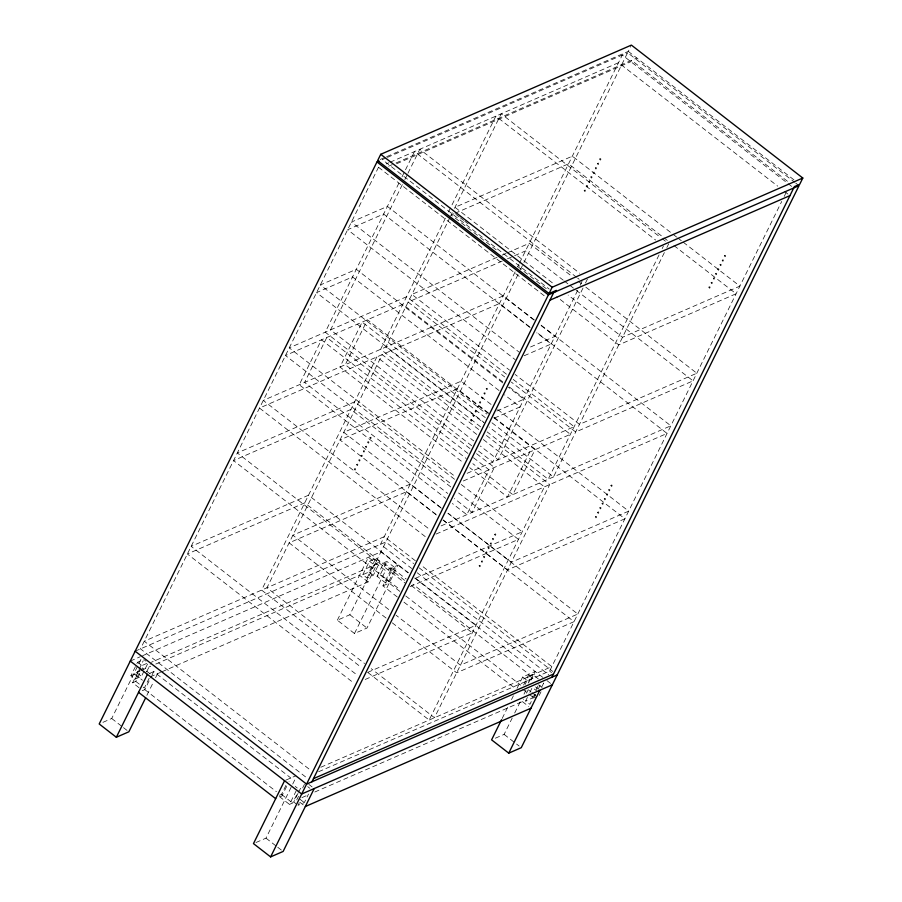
<?xml version="1.0" encoding="UTF-8"?>
<svg xmlns="http://www.w3.org/2000/svg" width="902" height="902" viewBox="0 0 902 902"><rect width="100%" height="100%" fill="white"/><g stroke="black" fill="none" stroke-linecap="round" stroke-linejoin="round"><path stroke-width="0.68" stroke-dasharray="4.51 3.38" d="M378.547 167.197L140.486 648.865L307.447 778.347M147.511 664.075L141.456 676.331L135.199 679.048L130.914 675.733L137.566 662.248L142.584 660.072M102.952 722.333L111.713 718.511L142.798 655.619L380.937 551.866L408.031 572.871M130.914 675.733L137.172 673.005L138.378 670.558M138.987 669.329L143.226 660.749M139.077 687.741L132.65 682.758L139.303 669.284M135.199 679.048L141.862 665.575L148.12 662.846M132.65 682.758L135.774 681.393L142.437 667.92L151.006 674.561M146.631 671.843L150.183 664.661M149.191 678.236L144.343 688.046L141.129 685.554M142.291 690.695L144.805 689.613L151.31 676.432M151.908 675.237L153.678 671.64L290.816 777.986L289.035 781.583M398.887 183.162L325.239 332.184L471.712 445.78M402.01 176.848L414.492 151.592L576.502 277.23M146.879 695.329L153.103 682.746M155.584 677.718L158.696 671.426M402.337 184.628L330.56 329.873L473.697 440.886M404.829 179.577L407.332 174.526M407.952 173.263L419.813 149.27L579.603 273.193M445.396 218.228L380.621 349.3L481.6 427.616M448.519 211.925L495.852 116.144L655.641 240.056M450.098 217.168L385.932 346.988L483.585 422.711M450.718 215.905L452.274 212.771M454.461 208.351L501.174 113.821L660.963 237.745M337.337 620.215L368.422 557.312L385.56 570.605L398.075 565.159L366.99 628.051L354.475 633.508L337.337 620.215L349.852 614.758L519.823 270.848M362.784 574.698L369.448 561.224L375.706 558.496L379.99 561.822L373.327 575.296L367.069 578.024L362.784 574.698L369.042 571.969L375.706 558.496M515.121 271.897L380.497 544.289L411.662 568.463M517.613 266.857L518.864 264.342M519.484 263.08L622.301 55.056L793.715 187.988M367.069 578.024L373.732 564.551L379.99 561.822M520.443 269.585L627.612 52.733L794.572 182.215M386.676 156.655L628.277 51.391L630.769 46.363M161.83 671.81L368.106 581.937L376.991 563.964L151.367 662.26M377.036 576.277L383.7 562.803L386.834 561.439L395.403 568.08L388.739 581.564L385.605 582.918L377.036 576.277L380.17 574.912L386.834 561.439M354.475 633.508L385.56 570.605M397.308 597L382.933 585.849L391.818 567.877L406.193 579.028M385.605 582.918L392.269 569.444L395.403 568.08M279.394 795.293L281.48 794.391L287.535 782.135M286.667 786.375L281.931 795.959L278.177 797.593M255.976 842.513L265.989 838.15L292.101 785.315M292.722 784.063L295.822 777.772M279.361 796.534L289.486 804.392L296.149 790.919M289.486 804.392L292.62 803.028L298.675 790.783M297.998 793.444L293.759 802.013L296.972 804.505M298.596 792.215L300.411 788.54L302.914 787.446M296.758 799.871L298.539 796.286M302.677 787.897L304.459 784.3M299.25 802.893L298.043 805.339L304.301 802.611L308.54 794.031M577.686 290.365L492.796 462.128L478.364 450.944M580.178 285.314L582.049 281.525L577.618 278.087M583.008 288.054L498.118 459.817L480.36 446.039M585.499 283.002L587.371 279.214M659.046 254.905L548.179 479.244L487.148 431.911M662.169 248.602L663.41 246.077M664.368 252.583L553.49 476.921L489.132 427.018M666.86 247.543L668.732 243.765M502.177 718.466L507.77 707.145M511.502 699.591L513.362 695.825M517.094 688.271L522.686 676.951L535.202 671.505L529.88 682.284M523.622 685.013L528.944 674.222L412.823 584.18M525.167 684.37L529.406 675.79L532.53 674.425L538.607 679.138M528.29 683.006L532.53 674.425M495.356 738.208L504.117 734.397L512.201 718.048M514.692 713.008L520.285 701.688M524.017 694.145L525.877 690.368M314.809 792.012L522.382 701.576L523.566 699.174M526.52 693.187L528.301 689.59M534.762 694.506L529.914 704.304L525.629 700.989L527.444 697.314M529.869 692.409L532.293 687.504L536.577 690.831M533.105 695.814L531.887 698.261L525.629 700.989M536.126 689.68L537.942 686.005M528.82 693.988L533.883 697.911L535.698 694.236M538.122 689.331L540.546 684.438M541.854 686.749L543.669 683.073L541.583 683.975M318.632 771.729L549.611 671.088L781.707 201.473M784.21 196.422L786.082 192.633M539.204 695.453L541.02 691.778M380.216 159.474L385.38 157.219M386.135 157.951L382.279 159.631L549.239 289.114M387.42 157.388L627.612 52.733M386.214 163.905L388.785 162.788M390.07 162.225L618.524 62.689L777.693 186.128M388.615 166.194L392.246 164.615M396.034 162.958L636.857 58.032M396.654 163.747L630.87 61.697L631.535 60.355L788.833 182.339M453.774 213.83L451.192 214.947L497.803 251.094M455.059 213.267L568.542 163.814L662.857 236.967M497.025 257.341L411.921 294.424L509.562 370.147M502.177 255.097L506.056 253.406M507.341 252.842L529.26 243.292L571.428 275.989M502.279 261.039L408.144 302.057L504.68 376.923M507.431 258.795L525.483 250.925L563.22 280.184M530.545 346.977L554.967 336.345L539.43 324.292M524.197 355.738L551.19 343.978L536.758 332.793M496.889 410.996L523.882 399.236L508.345 387.183M494.397 418.077L520.104 406.87L504.568 394.828M467.123 473.313L574.157 426.68L513.125 379.347M463.346 480.958L570.38 434.324L509.348 386.992M135.165 651.188L385.819 541.978L413.646 563.558M130.283 661.076L140.295 656.712M441.157 525.877L670.84 425.8L539.903 324.258M436.083 534.074L667.063 433.434L537.242 332.748M140.362 670.784L133.913 673.591L142.482 680.232M141.648 670.22L150.679 666.285M155.832 664.041L359.537 575.284L368.106 581.937M149.924 673.275L156.181 670.547M150.228 676.861L160.533 672.373M382.933 585.849L389.19 583.12L400.251 591.701M415.191 578.396L522.224 531.763L461.193 484.43M410.128 586.593L518.447 539.396L457.415 492.075M367.734 672.373L476.053 625.176L415.021 577.844M365.254 679.443L472.276 632.809L411.244 585.477M285.81 780.162L295.822 775.799M320.853 767.241L551.832 666.601L420.896 565.058M301.922 797.627L308.36 794.82M533.883 697.911L537.017 696.547M628.277 51.391L794.155 180.028M795.688 183.083L799.025 185.665M784.368 191.314L788.01 194.133M676.624 237.068L572.319 156.181L454.969 207.313L553.727 283.904M677.729 237.936L682.171 241.375M683.276 242.232L739.877 286.126L622.527 337.258L568.159 295.089M663.973 237.824L667.3 240.406M673.963 245.57L736.1 293.759L618.749 344.891L556.613 296.702M662.079 238.602L665.405 241.184M578.092 281.153L581.418 283.735M585.86 287.186L696.818 373.236L579.479 424.368L515.11 374.454M564.325 281.052L568.767 284.491M569.872 285.348L693.04 380.87L575.702 432.002L511.344 382.087M455.938 214.394L459.265 216.976M460.37 217.833L463.696 220.415M464.801 221.272L468.127 223.854M517.771 266.586L547.728 289.813M378.513 167.265L545.473 296.747M534.356 319.951L503.282 295.856L263.271 400.432L429.724 529.508M533.883 319.985L387.409 206.4L351.419 222.072L518.977 352.017M529.474 326.727L499.505 303.489L259.494 408.065L427.052 538.009M530.105 327.629L383.632 214.033L347.642 229.717L515.2 359.661M506.462 374.183L406.599 296.735L289.249 347.868L455.702 476.955M502.685 381.828L402.822 304.38L285.472 355.501L451.925 484.588M502.797 382.888L356.324 269.292L320.334 284.976L486.787 414.052M499.02 390.521L352.547 276.925L316.557 292.609L484.115 422.553M491.06 404.434L461.102 381.196L343.763 432.329L440.3 507.195M497.724 409.598L628.66 511.141L511.321 562.273L448.068 513.215M488.399 412.936L457.325 388.841L339.986 439.962L437.628 515.696M493.946 417.231L624.883 518.774L507.544 569.906L443.186 519.992M488.41 413.578L367.464 319.782L345.263 364.712L466.21 458.509M493.958 417.885L535.021 449.726L512.81 494.657L472.862 463.673M485.31 417.626L362.142 322.104L339.941 367.024L463.109 462.546M491.973 422.79L529.699 452.049L507.499 496.968L469.762 467.71M478.703 429.487L382.166 354.621L266.924 587.788L364.577 663.511M486.471 435.508L549.724 484.566L434.482 717.733L371.229 668.675M476.707 434.392L376.844 356.944L261.603 590.1L361.476 667.548M483.371 439.556L544.402 486.877L429.16 720.044L367.024 671.855M469.931 448.519L326.783 337.506L304.583 382.437L447.719 493.439M476.583 453.683L494.341 467.45L472.129 512.381L454.382 498.603M467.935 453.413L321.462 339.828L299.261 384.748L445.735 498.344M473.482 457.72L489.019 469.773L466.819 514.692L452.387 503.508M454.529 479.266L354.666 401.818L237.316 452.951L404.874 582.895M450.752 486.911L350.889 409.463L233.539 460.584L399.992 589.671M441.326 508.187L410.252 484.092L292.902 535.224L390.555 610.947M447.978 513.351L577.81 614.037L460.46 665.169L396.102 615.254M436.433 514.963L406.475 491.737L289.125 542.857L386.778 618.592M443.096 520.127L574.033 621.67L456.683 672.802L392.325 622.887M415.348 560.751L384.275 536.656L144.264 641.232L310.705 770.319M419.216 567.877L552.779 671.46M549.611 671.088L551.539 672.588M417.231 572.781L548.574 674.64M408.369 572.68L308.495 495.232L191.145 546.364L357.598 675.44M414.661 578.013L542.711 677.312M546.995 680.638L552.351 684.798M383.7 562.803L392.269 569.444M529.406 675.79L534.469 679.713M404.592 580.313L304.718 502.865L187.379 553.997L353.821 683.073M538.55 684.776L542.835 688.102M522.686 676.951L529.113 681.935M535.54 686.918L537.693 688.587M369.448 561.224L373.732 564.551M380.17 574.912L388.739 581.564M528.91 690.267L530.94 691.834M531.943 692.623L536.002 695.758M405.787 595.985L520.792 685.182M522.743 689.275L527.805 693.198M369.042 571.969L373.327 575.296M403.949 602.141L515.64 688.767M522.382 701.576L528.809 706.559M349.852 614.758L366.99 628.051M504.117 734.397L519.124 746.033M308.856 784.402L312.069 786.894M143.835 659.531L145.977 661.189M307.74 786.645L309.893 788.303M137.566 662.248L141.862 665.575M295.225 786.409L297.254 787.987M137.172 673.005L141.456 676.331M300.016 799.285L304.301 802.611M299.971 802.363L303.185 804.855M135.774 681.393L140.058 684.719M281.48 794.391L292.62 803.028M144.805 689.613L276.407 791.663M111.713 718.511L122.424 726.82M123.495 727.655L128.851 731.804M265.989 838.15L276.7 846.459M277.771 847.294L283.127 851.443M354.418 469.006C355.264 472.265 356.628 467.146 354.418 469.006M356.64 464.507C357.485 467.766 358.849 462.658 356.64 464.507M358.838 460.043C359.684 463.301 361.048 458.193 358.838 460.043M361.059 455.544C361.905 458.802 363.258 453.695 361.059 455.544M363.303 451.034C364.149 454.292 365.502 449.173 363.303 451.034M365.513 446.535C366.37 449.794 367.723 444.686 365.513 446.535M367.712 442.07C368.568 445.329 369.921 440.221 367.712 442.07M369.933 437.583C370.778 440.841 372.143 435.722 369.933 437.583M470.675 420.061C471.52 423.32 472.885 418.212 470.675 420.061M472.896 415.574C473.742 418.832 475.106 413.714 472.896 415.574M475.095 411.109C475.94 414.356 477.305 409.249 475.095 411.109M477.316 406.61C478.161 409.869 479.526 404.761 477.316 406.61M479.56 402.089C480.405 405.348 481.758 400.24 479.56 402.089M481.781 397.602C482.626 400.86 483.979 395.752 481.781 397.602M483.979 393.137C484.825 396.395 486.178 391.276 483.979 393.137M486.201 388.638C487.046 391.896 488.399 386.789 486.201 388.638M479.12 565.712C479.965 568.97 481.33 563.851 479.12 565.712M481.341 561.213C482.187 564.472 483.551 559.364 481.341 561.213M483.54 556.748C484.385 560.007 485.75 554.899 483.54 556.748M485.761 552.261C486.606 555.519 487.971 550.4 485.761 552.261M488.005 547.74C488.85 550.998 490.214 545.89 488.005 547.74M490.226 543.252C491.071 546.511 492.424 541.392 490.226 543.252M492.424 538.776C493.27 542.034 494.623 536.927 492.424 538.776M494.646 534.288C495.491 537.547 496.844 532.439 494.646 534.288M584.18 190.412C585.026 193.671 586.39 188.552 584.18 190.412M586.401 185.913C587.247 189.172 588.6 184.064 586.401 185.913M588.6 181.449C589.446 184.707 590.799 179.599 588.6 181.449M590.821 176.961C591.667 180.208 593.02 175.101 590.821 176.961M593.054 172.44C593.911 175.698 595.264 170.591 593.054 172.44M595.275 167.941C596.121 171.2 597.485 166.092 595.275 167.941M597.474 163.476C598.319 166.735 599.683 161.627 597.474 163.476M599.695 158.989C600.54 162.247 601.905 157.128 599.695 158.989M595.376 516.778C596.222 520.026 597.586 514.918 595.376 516.778M597.598 512.28C598.443 515.538 599.807 510.431 597.598 512.28M599.796 507.815C600.642 511.073 602.006 505.954 599.796 507.815M602.017 503.316C602.863 506.574 604.227 501.467 602.017 503.316M604.261 498.806C605.107 502.064 606.471 496.946 604.261 498.806M606.482 494.307C607.328 497.566 608.692 492.458 606.482 494.307M608.681 489.842C609.526 493.101 610.891 487.993 608.681 489.842M610.902 485.355C611.748 488.602 613.112 483.495 610.902 485.355M708.882 287.118C709.727 290.376 711.092 285.269 708.882 287.118M711.103 282.63C711.949 285.878 713.313 280.77 711.103 282.63M713.302 278.154C714.147 281.413 715.511 276.305 713.302 278.154M715.523 273.667C716.368 276.925 717.733 271.806 715.523 273.667M717.766 269.146C718.612 272.404 719.965 267.296 717.766 269.146M719.988 264.658C720.833 267.917 722.186 262.798 719.988 264.658M722.186 260.182C723.032 263.44 724.385 258.333 722.186 260.182M724.407 255.694C725.253 258.953 726.606 253.845 724.407 255.694"/><path stroke-width="1.35" d="M379.088 161.018L376.968 161.943L99.197 723.968L116.335 737.261L128.851 731.804L145.639 697.844M551.911 677.233L794.38 186.635L799.691 184.324L802.803 178.032L631.389 45.1L380.734 154.31L377.634 160.601L549.047 293.533L556.308 290.365L555.643 291.718M116.335 737.261L147.421 674.369M284.558 780.715L253.473 843.607L270.611 856.9L283.127 851.443L314.212 788.551M270.611 856.9L548.382 294.886L799.025 185.665L521.266 747.69L508.751 753.147L491.601 739.854L501.546 719.728M549.047 293.533L552.148 287.242L802.803 178.032M311.9 781.797L553.693 292.564M508.751 753.147L539.836 690.244M549.927 300.197L789.938 195.621M313.456 778.663L553.467 674.087M557.233 674.91L306.579 784.12L135.165 651.188M552.351 684.798L301.696 794.008L130.283 661.076M305.327 806.523L530.951 708.217M380.734 154.31L552.148 287.242M376.968 161.943L548.382 294.886M138.536 692.33L275.674 798.676"/></g></svg>
